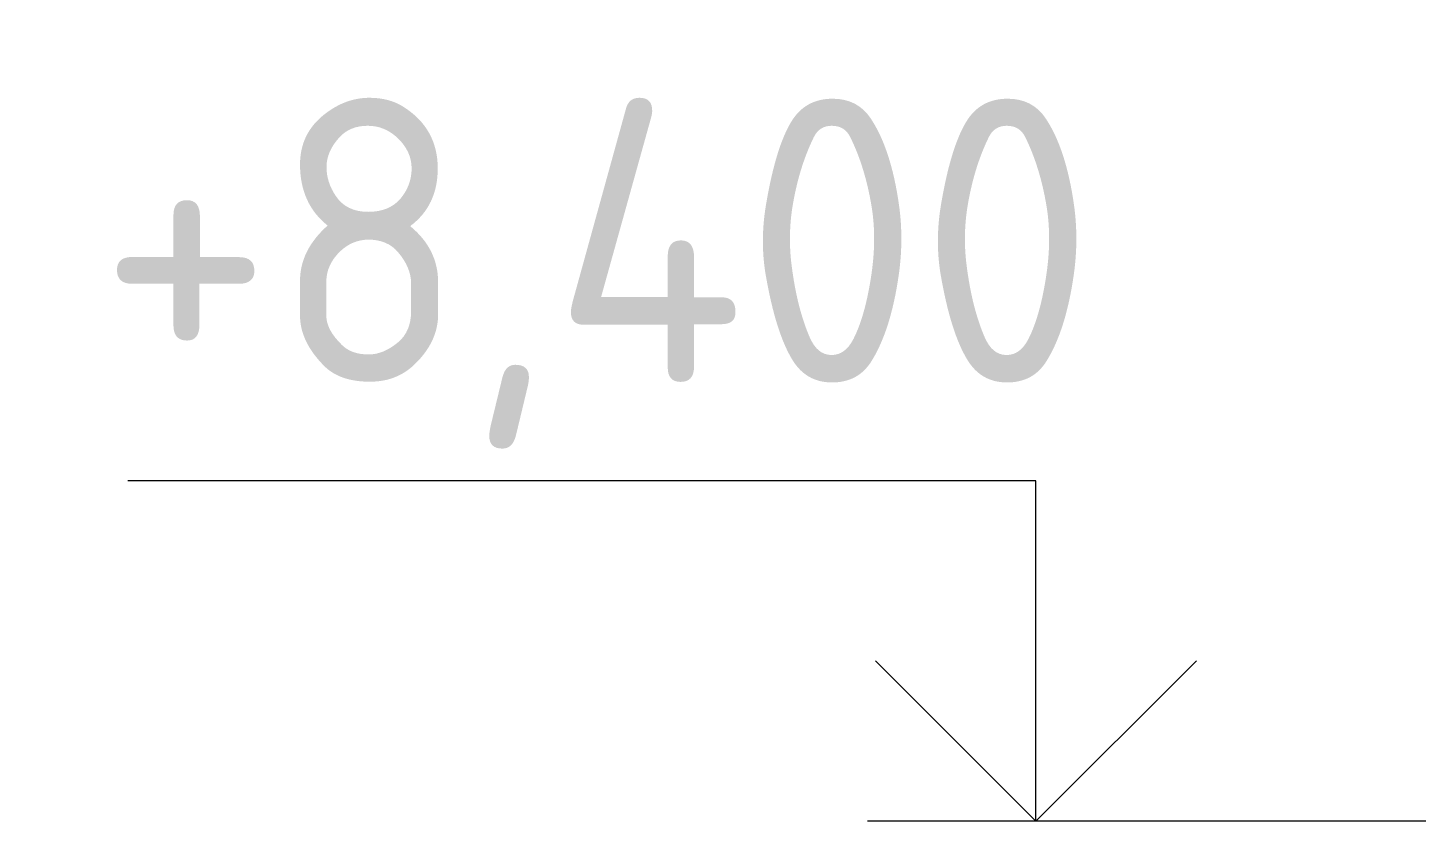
# Model space of a CAD drawing. Header units: millimetres. Extents: x 97900 to 162318, y -1987 to 22028.
# Drawn here: x 123124 to 123429.8, y 8400 to 8574.8 of the extents above; entities that cross this region are included whole.
import ezdxf

# ---------------------------------------------------------------- set-up
doc = ezdxf.new("R2010")
doc.units = ezdxf.units.MM
doc.layers.add('G-ANNO-DIMS', color=7, linetype='Continuous', lineweight=9)
doc.layers.add('G-ANNO-DIMS-1', color=7, linetype='Continuous', lineweight=20)
doc.styles.add('ISOCPEUR_2', font='isocpeur.ttf', dxfattribs={"width": 0.9, "height": 62.5})

# ---------------------------------------------------------------- blocks, each defined once
blk = doc.blocks.new('Высотные отметки - Стрелка_Верх-17668718-Развертка 3_35-1')
at = {"layer": 'G-ANNO-DIMS'}
for p, q in [((100702.9, 11875), (100502.9, 11875)), ((100702.9, 11800), (100702.9, 11875)), ((100740.8, 11800), (100665.81, 11800))]:
    blk.add_line(p, q, dxfattribs=at)
at = {"layer": 'G-ANNO-DIMS-1'}
for q in [(100667.54, 11835.36), (100738.26, 11835.36)]:
    blk.add_line((100702.9, 11800), q, dxfattribs=at)

msp = doc.modelspace()

# ---------------------------------------------------------------- linework, layer by layer
at = {"layer": 'G-ANNO-DIMS'}
msp.add_line((123591.12, 8400), (123346.08, 8400), dxfattribs=at)

# ---------------------------------------------------------------- block references
msp.add_blockref('Высотные отметки - Стрелка_Верх-17668718-Развертка 3_35-1', (22643.18, -3400), dxfattribs=at)

# ---------------------------------------------------------------- texts
at = {"layer": 'G-ANNO-DIMS', "insert": (123139.66, 8559.15), "char_height": 62.5, "width": 261.4279, "attachment_point": 1, "line_spacing_factor": 1.149209, "style": 'ISOCPEUR_2', "bg_fill": 3, "box_fill_scale": 1.25, "bg_fill_color": 256, "bg_fill_true_color": 13158600, "bg_fill_transparency": 0}
msp.add_mtext('+8,400', dxfattribs=at)

doc.saveas('drawing.dxf')
